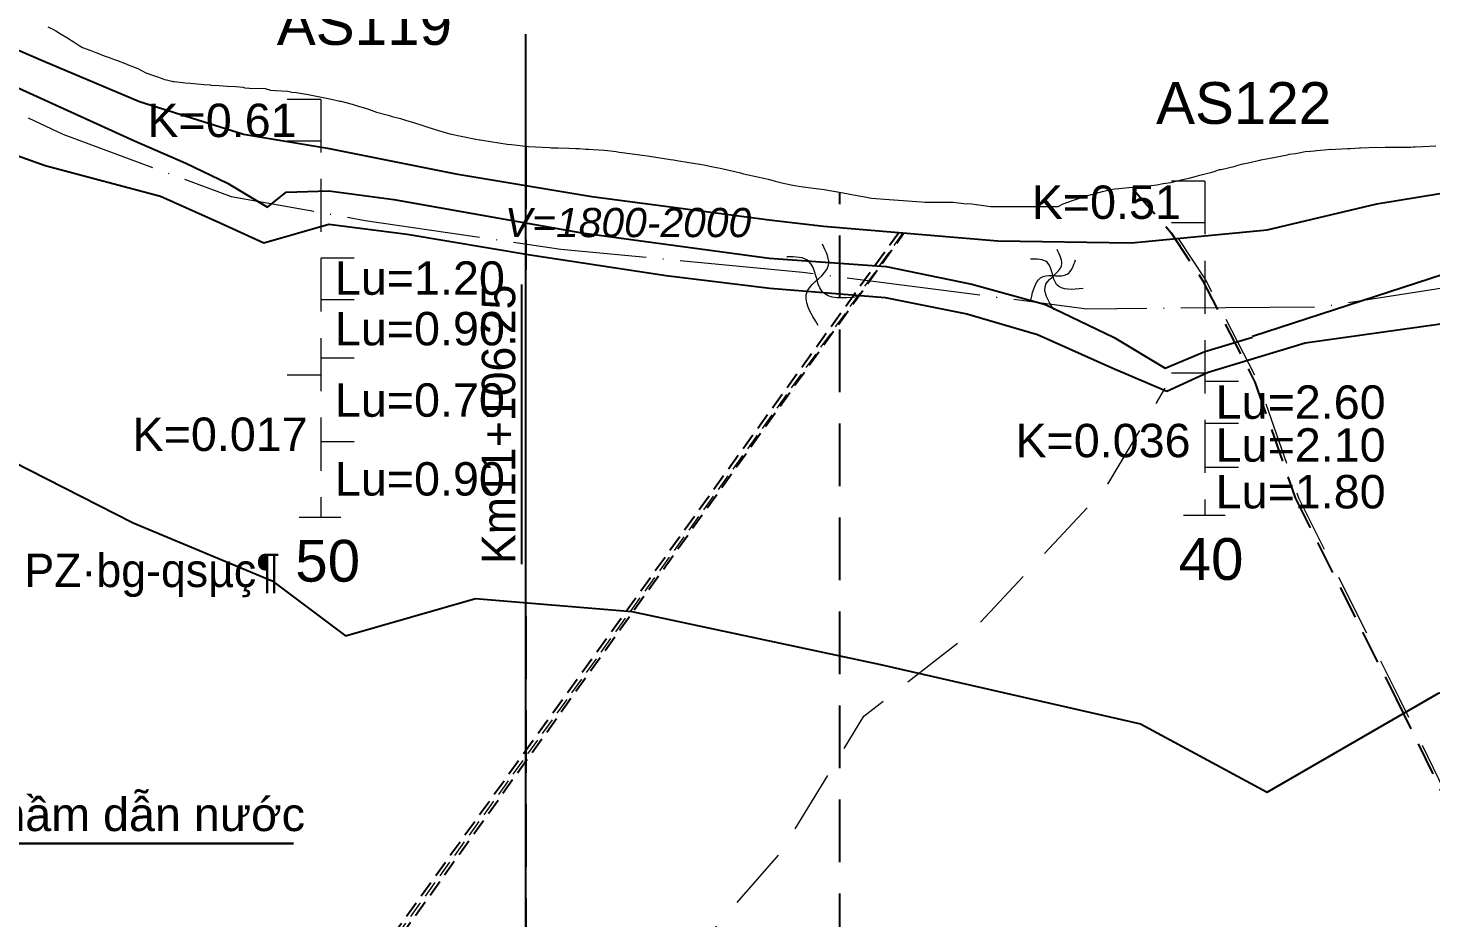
# Model space of a CAD drawing. Header units: inches. Extents: x 444671 to 463716, y 1783086 to 1794968.
# Drawn here: x 457575.3 to 457743.3, y 1787144.2 to 1787250.7 of the extents above; entities that cross this region are included whole.
import ezdxf

# ---------------------------------------------------------------- set-up
doc = ezdxf.new("R2010")
doc.units = ezdxf.units.IN
doc.header["$MEASUREMENT"] = 0
for name, pattern in [('DASHED', [0.75, 0.5, -0.25]), ('DASHED2', [9.525, 6.35, -3.175]), ('DASHEDX2', [1.5, 1, -0.5]), ('HIDDEN', [0.375, 0.25, -0.125]), ('NG', [1.8, 0.8, -0.1, 0, -0.1, 0.8])]:
    doc.linetypes.add(name, pattern=pattern)
for name, color, linetype in [('3', 3, 'Continuous'), ('Cat', 6, 'Continuous'), ('Dc', 10, 'Continuous'), ('Dong', 252, 'HIDDEN'), ('Ghichu', 3, 'Continuous'), ('PEGC', 3, 'Continuous'), ('Text', 3, 'Continuous')]:
    doc.layers.add(name, color=color, linetype=linetype)
for name, color, linetype, lineweight in [('ah', 7, 'Continuous', 15), ('doi', 33, 'Continuous', 25), ('DVL', 7, 'Continuous', 18), ('HOKHOAN', 250, 'DASHED2', 20), ('KYHIEU', 7, 'Continuous', 15), ('nuocngam', 5, 'Continuous', 20), ('ph', 7, 'Continuous', 18), ('tham', 145, 'Continuous', 13)]:
    doc.layers.add(name, color=color, linetype=linetype, lineweight=lineweight)
doc.styles.add('25', font='', dxfattribs={"height": 5})
doc.styles.add('vn', font='')
doc.styles.add('VNARIAL', font='')
doc.styles.add('VnAvt', font='')
doc.styles.get('25').set_extended_font_data('.VnArial')
doc.styles.get('vn').set_extended_font_data('.VnArial')
doc.styles.get('VNARIAL').set_extended_font_data('.VnArial')
doc.styles.get('VnAvt').set_extended_font_data('.VnAvant')
doc.linetypes.add('_lA1', pattern='A,2,-0.2,["x",Standard,S=0.1,R=0,X=-0.1,Y=-0.05],-0.1', length=2.3)
doc.linetypes.add('_lA2', pattern='A,2,-0.2,["xx",Standard,S=0.1,R=0,X=-0.1,Y=-0.05],-0.18', length=2.38)
doc.linetypes.add('_lB', pattern='A,2,-0.2,["xxx",Standard,S=0.1,R=0,X=-0.1,Y=-0.05],-0.26', length=2.46)
doc.linetypes.add('_llA', pattern='A,2,-0.2,["xxxx",Standard,S=0.1,R=0,X=-0.1,Y=-0.05],-0.34', length=2.54)
doc.linetypes.add('IA2', pattern='A,2,-0.2,["xx",Standard,S=0.1,R=0,X=-0.1,Y=-0.05],-0.18', length=2.38)

msp = doc.modelspace()

# ---------------------------------------------------------------- linework, layer by layer
at = {"layer": 'doi', "linetype": '_lA2', "ltscale": 20, "flags": 128}
msp.add_lwpolyline([(457721.8935, 1787213.8209), (457751.3551, 1787223.4065), (457786.5903, 1787232.0171), (457809.7116, 1787237.5993), (457839.2289, 1787244.6861), (457853.5383, 1787246.3466), (457865.3932, 1787245.7956), (457877.2481, 1787244.8313), (457893.2384, 1787239.4592), (457912.2614, 1787231.3322), (457930.733, 1787221.2767), (457943.0165, 1787214.8848), (457966.8847, 1787201.1864), (457986.5658, 1787189.7163), (458018.6784, 1787171.4131), (458040.5286, 1787158.9229)], dxfattribs=at)
at = {"layer": 'doi', "color": 250, "linetype": 'DASHED', "ltscale": 8}
msp.add_lwpolyline([(457707.5669, 1787231.4605), (457712.1745, 1787226.1906), (457715.8793, 1787220.5712), (457722.2093, 1787208.3073), (457727.0118, 1787194.4645), (457739.1106, 1787170.406), (457746.2457, 1787155.7409), (457754.7776, 1787140.4222), (457766.0292, 1787113.5589), (457772.779, 1787090.5595), (457784.305, 1787067.5339), (457801.9903, 1787038.3548)], dxfattribs=at)
at = {"layer": 'Dong', "ltscale": 30}
for p, q in [((457634.9077, 1787236.5422), (457634.9077, 1787038.3548)), ((457672.4938, 1787038.3548), (457672.4938, 1787231.0312))]:
    msp.add_line(p, q, dxfattribs=at)
at = {"layer": 'HOKHOAN'}
for points in [[(457610.3411, 1787242.1647), (457610.3411, 1787192.1647)], [(457716.2239, 1787232.3728), (457716.2239, 1787192.3728)], [(457607.7814, 1787192.1647), (457612.7388, 1787192.1647)]]:
    msp.add_lwpolyline(points, dxfattribs=at)
at = {"layer": 'HOKHOAN', "lineweight": 13}
msp.add_lwpolyline([(457713.6642, 1787192.3728), (457718.6216, 1787192.3728)], dxfattribs=at)
at = {"layer": 'KYHIEU', "linetype": 'DASHED', "lineweight": 13, "ltscale": 15, "flags": 128}
for points in [[(457713.0249, 1787225.5287), (457716.2934, 1787220.5712), (457722.6234, 1787208.3073), (457727.4259, 1787194.4645), (457739.5246, 1787170.406), (457746.6598, 1787155.7409), (457755.1916, 1787140.4222), (457766.4433, 1787113.5589), (457773.193, 1787090.5595), (457784.7191, 1787067.5339), (457802.4044, 1787038.3548)], [(457647.9935, 1787127.5408), (457649.5684, 1787130.6489), (457649.9141, 1787132.7977), (457651.8347, 1787136.3663), (457665.3551, 1787151.9068), (457675.3785, 1787168.3275), (457688.2084, 1787178.3401), (457704.2458, 1787195.5619), (457711.4626, 1787207.577)]]:
    msp.add_lwpolyline(points, dxfattribs=at)
at = {"layer": 'PEGC', "lineweight": 13}
msp.add_lwpolyline([(457577.6865, 1787250.8548), (457578.2739, 1787250.5683), (457578.6276, 1787250.3548), (457579.254, 1787249.9802), (457579.9423, 1787249.5585), (457580.3826, 1787249.2917), (457580.4927, 1787249.2242), (457580.6881, 1787249.1024), (457581.4273, 1787248.6116), (457581.8239, 1787248.3548), (457582.8133, 1787247.9983), (457583.2093, 1787247.8548), (457583.4179, 1787247.7839), (457584.5333, 1787247.3548), (457585.1416, 1787247.1346), (457585.7412, 1787246.9073), (457585.8912, 1787246.8548), (457587.1101, 1787246.3762), (457587.177, 1787246.3548), (457587.2916, 1787246.3122), (457588.4592, 1787245.8548), (457588.9562, 1787245.5602), (457589.4, 1787245.3548), (457590.1862, 1787245.0687), (457590.8182, 1787244.8548), (457591.2247, 1787244.6943), (457591.6265, 1787244.5577), (457591.8643, 1787244.5002), (457592.514, 1787244.3548), (457592.6414, 1787244.3191), (457592.8054, 1787244.2889), (457594.1288, 1787244.1246), (457594.6966, 1787244.0881), (457596.3816, 1787243.9542), (457597.1437, 1787243.8857), (457597.168, 1787243.8823), (457598.1828, 1787243.8081), (457599.153, 1787243.7349), (457600.1934, 1787243.6867), (457601.0008, 1787243.6059), (457601.2419, 1787243.5591), (457601.8345, 1787243.5137), (457603.6905, 1787243.4821), (457604.3398, 1787243.2816), (457604.9472, 1787243.2208), (457606.3981, 1787243.1425), (457606.8982, 1787243.0325), (457607.4043, 1787242.9789), (457608.8411, 1787242.7338), (457609.4598, 1787242.6396), (457611.6295, 1787242.1722), (457612.6296, 1787241.9555), (457612.7617, 1787241.9307), (457613.3594, 1787241.7903), (457614.1006, 1787241.5906), (457614.7107, 1787241.3779), (457615.429, 1787241.1766), (457616.0783, 1787240.9928), (457617.0039, 1787240.64), (457618.4155, 1787240.2827), (457618.9143, 1787240.1263), (457619.9045, 1787239.8548), (457620.4825, 1787239.6752), (457621.4592, 1787239.3912), (457622.4668, 1787239.0737), (457623.16, 1787238.8548), (457624.5721, 1787238.405), (457624.731, 1787238.3548), (457625.797, 1787238.044), (457628.9098, 1787237.4136), (457629.3678, 1787237.3154), (457629.4332, 1787237.3017), (457629.6717, 1787237.265), (457632.6635, 1787236.808), (457633.169, 1787236.7564), (457635.2159, 1787236.5042), (457637.7537, 1787236.3908), (457637.9184, 1787236.3773), (457637.9645, 1787236.3728), (457638.7531, 1787236.3548), (457640.0634, 1787236.3141), (457640.9102, 1787236.2629), (457641.2996, 1787236.2716), (457642.0402, 1787236.1968), (457642.4556, 1787236.2018), (457642.9766, 1787236.1473), (457644.317, 1787236.0687), (457645.7242, 1787235.904), (457646.0765, 1787235.8548), (457646.4362, 1787235.7901), (457649.7539, 1787235.3548), (457650.7078, 1787235.1983), (457652.2176, 1787234.9644), (457652.576, 1787234.9078), (457652.9727, 1787234.8548), (457654.4419, 1787234.6116), (457655.9841, 1787234.3548), (457656.3994, 1787234.2728), (457657.3145, 1787234.0976), (457658.1882, 1787233.9236), (457658.5368, 1787233.8548), (457659.5832, 1787233.617), (457660.5917, 1787233.3548), (457660.9824, 1787233.2589), (457662.837, 1787232.8548), (457663.208, 1787232.7873), (457663.419, 1787232.7322), (457664.0913, 1787232.5707), (457664.7751, 1787232.3548), (457665.6983, 1787232.1464), (457667.0555, 1787231.8548), (457668.0925, 1787231.7023), (457669.3419, 1787231.5182), (457670.614, 1787231.3548), (457673.3549, 1787230.8829), (457673.5179, 1787230.8548), (457675.9024, 1787230.4261), (457676.2981, 1787230.3548), (457678.4097, 1787230.1751), (457682.2782, 1787229.9087), (457682.6764, 1787229.8548), (457682.7324, 1787229.8548), (457683.052, 1787229.8548), (457683.1521, 1787229.8548), (457684.1187, 1787229.8548), (457684.5413, 1787229.8548), (457686.0793, 1787229.8548), (457687.3654, 1787229.6873), (457688.286, 1787229.653), (457688.874, 1787229.5705), (457690.5608, 1787229.3548), (457690.5949, 1787229.3548), (457690.6154, 1787229.3548), (457691.1928, 1787229.3548), (457697.2347, 1787229.3548), (457698.6459, 1787229.3548), (457699.2559, 1787229.6688), (457700.2577, 1787230.0324), (457701.2096, 1787230.3548), (457701.2446, 1787230.3687), (457701.3976, 1787230.4144), (457702.6145, 1787230.7702), (457702.9687, 1787230.8548), (457703.9587, 1787231.1427), (457704.2598, 1787231.2126), (457704.9052, 1787231.3548), (457705.428, 1787231.4405), (457705.9059, 1787231.482), (457707.1193, 1787231.6005), (457708.6837, 1787231.7351), (457709.2478, 1787231.7868), (457709.762, 1787231.8548), (457710.4629, 1787231.953), (457711.2135, 1787232.0818), (457712.1323, 1787232.2265), (457713.5379, 1787232.5615), (457714.3095, 1787232.7295), (457714.7882, 1787232.8548), (457715.5974, 1787233.0843), (457716.7124, 1787233.3548), (457716.9112, 1787233.4252), (457717.3189, 1787233.5446), (457717.9777, 1787233.7617), (457718.1694, 1787233.784), (457719.8274, 1787234.1676), (457720.0469, 1787234.235), (457720.5971, 1787234.3895), (457721.5813, 1787234.6019), (457722.5907, 1787234.8548), (457722.8245, 1787234.8986), (457722.9093, 1787234.9207), (457723.166, 1787234.9748), (457724.0115, 1787235.1157), (457724.2523, 1787235.1764), (457725.4707, 1787235.4228), (457726.0901, 1787235.5371), (457726.3033, 1787235.6024), (457727.0568, 1787235.702), (457727.4435, 1787235.7705), (457728.2188, 1787235.9225), (457728.8413, 1787235.9802), (457729.34, 1787236.0207), (457729.5785, 1787236.0542), (457730.5246, 1787236.1301), (457731.193, 1787236.1831), (457731.3023, 1787236.1814), (457731.8683, 1787236.2035), (457733.2995, 1787236.2678), (457733.6465, 1787236.2877), (457734.727, 1787236.3725), (457734.7623, 1787236.374), (457734.8607, 1787236.3786), (457736.7867, 1787236.4331), (457737.2676, 1787236.414), (457737.7886, 1787236.4505), (457737.9291, 1787236.4412), (457738.0242, 1787236.4364), (457738.2087, 1787236.4411), (457740.8806, 1787236.4498), (457741.1372, 1787236.4761), (457741.4066, 1787236.4999), (457742.3254, 1787236.5268), (457743.856, 1787236.5906)], dxfattribs=at)
at = {"layer": 'ph', "linetype": 'Continuous'}
for points in [[(457669.926, 1787215.0802), (457668.626, 1787219.2361), (457671.1239, 1787222.2046), (457670.4154, 1787224.8168)], [(457698.1452, 1787216.9587), (457697.1818, 1787220.0385), (457699.033, 1787222.2384), (457698.5079, 1787224.1743)], [(457674.6453, 1787218.5239), (457670.346, 1787219.2145), (457668.8037, 1787222.7744), (457666.1497, 1787223.3057)], [(457701.6426, 1787219.5107), (457698.4565, 1787220.0225), (457697.3135, 1787222.6607), (457695.3467, 1787223.0544)], [(457695.3618, 1787218.1132), (457696.8562, 1787220.9733), (457699.7206, 1787221.222), (457700.7169, 1787222.9629)]]:
    msp.add_spline(points, degree=3, dxfattribs=at)
at = {"layer": 'Text', "color": 140, "linetype": 'ByBlock', "lineweight": 30}
msp.add_line((457607.097, 1787153.0725), (457561.0568, 1787153.0725), dxfattribs=at)
at = {"layer": 'tham'}
for points in [[(457610.3411, 1787242.1647), (457606.3411, 1787242.1647)], [(457610.3411, 1787237.1647), (457606.3411, 1787237.1647)], [(457716.2239, 1787232.3728), (457712.2239, 1787232.3728)], [(457716.2239, 1787227.3728), (457712.2239, 1787227.3728)], [(457614.3411, 1787223.1647), (457610.3411, 1787223.1647)], [(457614.3411, 1787218.1647), (457610.3411, 1787218.1647)], [(457614.3411, 1787211.1647), (457610.3411, 1787211.1647)], [(457610.3411, 1787209.1647), (457606.3411, 1787209.1647)], [(457716.2239, 1787209.3728), (457712.2239, 1787209.3728)], [(457720.2239, 1787208.3728), (457716.2239, 1787208.3728)], [(457720.2239, 1787203.3728), (457716.2239, 1787203.3728)], [(457614.3411, 1787201.1647), (457610.3411, 1787201.1647)], [(457720.2239, 1787198.0907), (457716.2239, 1787198.0907)]]:
    msp.add_lwpolyline(points, dxfattribs=at)

# ---------------------------------------------------------------- texts
at = {"layer": 'Dc', "lineweight": 13, "insert": (457574.8674, 1787187.7846), "char_height": 4, "width": 28.916021, "attachment_point": 1}
msp.add_mtext('{\\fGeo TimesP|b0|i0|c0|p34;PZ·bg-qsµç¶}', dxfattribs=at)
at = {"layer": 'DVL', "lineweight": 13, "insert": (457632.3987, 1787229.1709), "char_height": 3.5, "width": 96.481481, "attachment_point": 1}
msp.add_mtext('{\\f.VnArial|b0|i1|c0|p34;V=1800-2000}', dxfattribs=at)
at = {"layer": 'HOKHOAN', "style": 'vn'}
for s, p in [('AS119', (457605.0906, 1787248.6878)), ('AS122', (457710.3671, 1787239.2323)), ('50', (457607.296, 1787184.4334)), ('40', (457713.0634, 1787184.6416))]:
    msp.add_text(s, height=5, dxfattribs=at).set_placement(p)
at = {"layer": 'Text', "color": 3, "linetype": 'ByBlock', "lineweight": 30, "insert": (457584.7278, 1787156.5465), "char_height": 4, "attachment_point": 5, "style": 'VNARIAL'}
msp.add_mtext('Tim hÇm dÉn n\xadíc', dxfattribs=at)
at = {"layer": 'tham', "char_height": 4, "width": 25, "attachment_point": 1, "style": '25'}
for s, insert in [('K=0.61', (457589.5931, 1787241.6461)), ('K=0.51', (457695.4758, 1787231.8542)), ('Lu=2.60', (457717.5011, 1787207.9241)), ('K=0.017', (457587.8115, 1787204.0786)), ('K=0.036', (457693.5261, 1787203.3238)), ('Lu=2.10', (457717.5011, 1787202.7961)), ('Lu=1.80', (457717.5011, 1787197.2017))]:
    msp.add_mtext(s, dxfattribs=dict(at, insert=insert))

# ---------------------------------------------------------------- next in the draw order: wipeouts: each hides what was drawn before it
msp.add_wipeout([(457635.8962, 1787183.6509), (457635.8962, 1787221.7397), (457628.2301, 1787221.7397), (457628.2301, 1787183.6509)]).dxf.layer = 'Ghichu'

# ---------------------------------------------------------------- next in the draw order: linework, layer by layer
at = {"layer": '3', "ltscale": 0.3}
msp.add_lwpolyline([(457634.9077, 1787118.0465), (457634.9077, 1787249.9716)], dxfattribs=at)
at = {"layer": 'ah', "color": 1, "linetype": 'DASHEDX2', "ltscale": 2, "flags": 128}
msp.add_lwpolyline([(457610.6037, 1787129.7456), (457680.1041, 1787226.1794)], dxfattribs=at)
at = {"layer": 'Cat', "color": 1, "linetype": 'DASHEDX2', "ltscale": 2, "flags": 128}
for points in [[(457610.0813, 1787129.7712), (457679.5546, 1787226.2261)], [(457611.2078, 1787129.8334), (457680.173, 1787226.1736)]]:
    msp.add_lwpolyline(points, dxfattribs=at)
at = {"layer": 'doi', "linetype": '_lA1', "ltscale": 20, "flags": 128}
msp.add_lwpolyline([(457503.3495, 1787287.0283), (457503.8588, 1787286.7418), (457527.9582, 1787272.0434), (457545.7119, 1787262.3687), (457564.0521, 1787252.3896), (457577.1135, 1787246.7699), (457588.6459, 1787241.9256), (457601.0949, 1787237.9976), (457611.1612, 1787236.3187), (457626.5295, 1787233.2461), (457642.7989, 1787230.5283), (457664.0521, 1787227.728), (457670.5378, 1787226.9929), (457691.435, 1787225.2159), (457707.4413, 1787224.9938), (457723.67, 1787226.5487), (457736.7863, 1787229.6584), (457754.0913, 1787232.473), (457777.4528, 1787239.2893), (457803.308, 1787245.6642), (457816.0548, 1787251.1223), (457831.9221, 1787258.3993), (457843.3511, 1787262.5364), (457864.3418, 1787262.6986), (457882.5204, 1787256.1747), (457913.6477, 1787240.4169), (457923.8249, 1787234.4973), (457937.302, 1787226.5683), (457939.6135, 1787225.4794), (457951.9087, 1787218.2524), (457970.1927, 1787206.7115), (457991.2263, 1787192.5747), (458010.3476, 1787179.584), (458040.5286, 1787160.4452)], dxfattribs=at)
at = {"layer": 'doi', "linetype": 'IA2', "ltscale": 20, "flags": 128}
msp.add_lwpolyline([(457503.3495, 1787285.3514), (457510.9506, 1787281.0733), (457520.1076, 1787273.7753), (457523.8154, 1787270.0722), (457526.8673, 1787266.5861), (457531.9912, 1787266.1507), (457537.4418, 1787264.2985), (457544.0917, 1787261.0307), (457545.9504, 1787259.8469), (457564.084, 1787248.087), (457575.9402, 1787242.7062), (457588.0393, 1787237.1864), (457594.2021, 1787234.5216), (457599.1683, 1787232.1325), (457603.9812, 1787229.2574), (457606.1887, 1787231.0662), (457611.3085, 1787231.2132), (457619.1098, 1787230.1627), (457641.6023, 1787226.1962), (457664.0521, 1787223.1613), (457678.0504, 1787222.1412), (457688.3191, 1787220.0358), (457697.1303, 1787217.5908), (457705.3295, 1787213.6781), (457711.4504, 1787210.0051), (457716.2196, 1787211.9658), (457721.9286, 1787213.7057)], dxfattribs=at)
at = {"layer": 'doi', "linetype": '_llA', "ltscale": 20, "flags": 128}
msp.add_lwpolyline([(457430.505, 1787279.0214), (457452.3191, 1787266.105), (457479.1619, 1787252.0847), (457503.087, 1787238.8222), (457508.8055, 1787234.904), (457516.6921, 1787220.1912), (457529.1007, 1787222.0424), (457535.3504, 1787220.2349), (457552.8129, 1787211.3507), (457573.4055, 1787198.847), (457587.895, 1787191.4663), (457604.5499, 1787184.5451), (457613.3264, 1787177.9267), (457628.8631, 1787182.4016), (457647.5776, 1787180.8636), (457677.3826, 1787174.5246), (457708.4856, 1787167.4173), (457723.6713, 1787159.2462), (457744.1714, 1787171.089), (457783.2442, 1787181.1461), (457821.2004, 1787190.0961), (457859.4202, 1787195.8873), (457865.8569, 1787196.5954), (457873.6639, 1787197.1885), (457883.3719, 1787196.807), (457898.6188, 1787194.2142), (457920.678, 1787186.76), (457949.5496, 1787172.1757), (457977.1236, 1787154.6745), (458005.9952, 1787136.201), (458015.8437, 1787131.583), (458029.7929, 1787126.0733), (458040.5286, 1787121.4304)], dxfattribs=at)
at = {"layer": 'doi', "linetype": '_lB', "ltscale": 20, "flags": 128}
msp.add_lwpolyline([(457503.3495, 1787273.6571), (457508.6379, 1787270.7398), (457518.0323, 1787262.9361), (457521.5811, 1787256.2379), (457529.1287, 1787256.2379), (457533.6832, 1787255.2425), (457544.0521, 1787251.1517), (457555.8656, 1787243.5943), (457563.6696, 1787239.1113), (457577.3427, 1787234.264), (457591.1612, 1787230.5915), (457598.3655, 1787227.36), (457603.5296, 1787224.9941), (457611.303, 1787227.2134), (457620.7112, 1787226.0381), (457635.4134, 1787223.5408), (457651.7185, 1787221.0624), (457664.1059, 1787219.5527), (457677.9202, 1787218.4353), (457687.7098, 1787216.4793), (457696.1532, 1787214.0336), (457705.2087, 1787209.999), (457711.6638, 1787207.2261), (457716.5893, 1787209.5243), (457728.2339, 1787213.0269), (457748.7001, 1787215.8753), (457772.0682, 1787218.4338), (457796.4458, 1787222.1005), (457809.2009, 1787224.1904), (457819.0434, 1787225.2501), (457835.723, 1787228.2805), (457845.9237, 1787230.4845), (457854.7459, 1787230.6222), (457865.2223, 1787229.107), (457877.0772, 1787226.3521), (457890.6247, 1787222.2192), (457911.9006, 1787213.2511), (457932.4287, 1787203.5834), (457951.0518, 1787196.0303), (457966.1421, 1787188.67), (457981.0625, 1787181.2167), (458010.7376, 1787167.4198), (458033.8527, 1787157.1559), (458040.5286, 1787154.396)], dxfattribs=at)
at = {"layer": 'nuocngam', "linetype": 'NG', "ltscale": 20, "flags": 128}
msp.add_lwpolyline([(457300.5286, 1787360.6853), (457311.3342, 1787358.1369), (457358.0311, 1787346.1648), (457373.5407, 1787339.5316), (457390.6467, 1787328.687), (457408.1311, 1787318.2048), (457444.3396, 1787299.1003), (457481.7199, 1787281.8757), (457515.1545, 1787266.9338), (457552.4308, 1787250.688), (457579.4815, 1787237.9913), (457599.6253, 1787230.5204), (457615.6816, 1787227.6789), (457639.0995, 1787224.2375), (457668.0275, 1787221.4843), (457702.094, 1787217.1053), (457730.1036, 1787217.3347), (457762.2132, 1787222.3272), (457788.7138, 1787227.4945), (457823.94, 1787232.6617), (457853.7907, 1787234.2702), (457880.9375, 1787232.0095), (457916.2515, 1787224.5076), (457937.5411, 1787216.4648), (457991.5119, 1787185.159), (458038.3118, 1787161.5645), (458045.8958, 1787157.2847), (458067.9211, 1787145.3348), (458086.3185, 1787139.2327), (458104.4287, 1787134.0036), (458122.5902, 1787131.3438), (458143.3083, 1787128.5137), (458164.6011, 1787124.4459), (458185.6852, 1787120.0219), (458204.6295, 1787115.0153), (458226.3179, 1787109.0303), (458244.0951, 1787107.0286), (458264.8768, 1787105.7776), (458281.9029, 1787104.7767), (458290.3569, 1787104.2387)], dxfattribs=at)

# ---------------------------------------------------------------- next in the draw order: texts
at = {"layer": 'Ghichu', "insert": (457629.6301, 1787185.0509), "char_height": 4, "attachment_point": 1, "rotation": 90, "style": 'VnAvt'}
msp.add_mtext(' {\\LKm11+106.25}', dxfattribs=at)
at = {"layer": 'tham', "char_height": 4, "width": 25, "attachment_point": 1, "style": '25'}
for s, insert in [('Lu=1.20', (457612.0423, 1787222.7732)), ('Lu=0.90', (457612.0423, 1787216.7197)), ('Lu=0.70', (457612.0423, 1787208.1734)), ('Lu=0.90', (457612.0423, 1787198.7372))]:
    msp.add_mtext(s, dxfattribs=dict(at, insert=insert))

doc.saveas('drawing.dxf')
